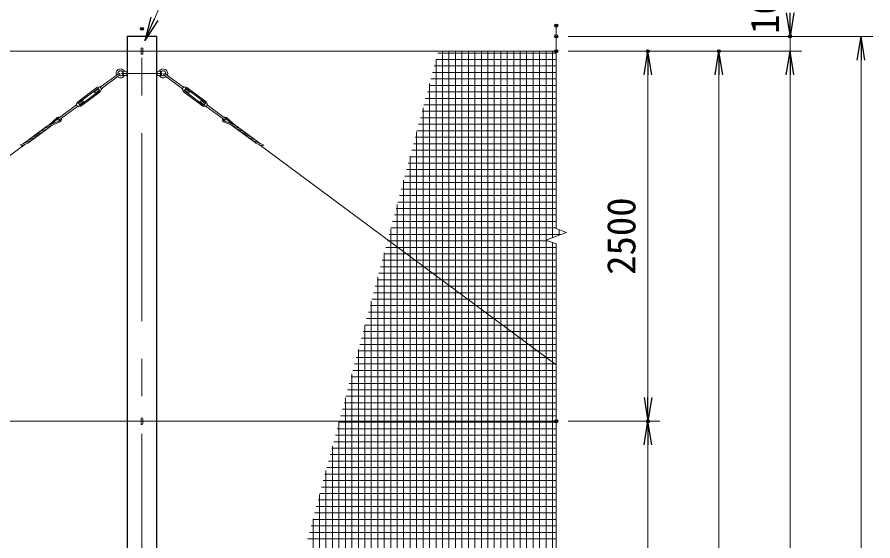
# Model space of a CAD drawing. Units: millimetres, scale not verified. Extents: x -16800 to 16800, y -11880 to 11880.
# Drawn here: x -2913 to 2870, y 3050 to 6588 of the extents above; entities that cross this region are included whole.
import ezdxf
from ezdxf.enums import TextEntityAlignment as Align

# ---------------------------------------------------------------- set-up
doc = ezdxf.new("R2010")
doc.units = ezdxf.units.MM
doc.header["$LTSCALE"] = 40
doc.header["$PDMODE"] = 32
doc.header["$PDSIZE"] = 20
doc.linetypes.add('USER1', pattern=[50.8, 31.75, -6.35, 6.35, -6.35])
for name, color, linetype, lineweight in [('0-1_D-STR1', 1, 'Continuous', 25), ('0-2_D-BMK', 2, 'USER1', 13), ('0-3_D-STR3', 3, 'Continuous', 13), ('0-4_D-STR-DIM', 7, 'Continuous', 13), ('0-5_D-STR-TXT', 7, 'Continuous', 13), ('0-7_D-STR2', 7, 'Continuous', 13)]:
    doc.layers.add(name, color=color, linetype=linetype, lineweight=lineweight)
doc.layers.add('0-8_0', color=7, linetype='Continuous')
doc.layers.add('0-9_Defpoints', color=8, linetype='Continuous')
doc.styles.add('ＭＳ ゴシック', font='')
doc.styles.get('ＭＳ ゴシック').set_extended_font_data('MS Gothic')

# ---------------------------------------------------------------- blocks, each defined once
blk = doc.blocks.new('_Open')
at = {"layer": '0-8_0'}
blk.add_line((-40, 6.67), (0, 0), dxfattribs=at)
blk.add_lwpolyline([(-40, -6.67), (0, 0), (-40, 0)], dxfattribs=at)

msp = doc.modelspace()

# ---------------------------------------------------------------- linework, layer by layer
at = {"layer": '0-1_D-STR1'}
msp.add_lwpolyline([(-1970.08, 6457.52), (-2170.08, 6457.52), (-2170.08, -3542.48), (-1970.08, -3542.48)], close=True, dxfattribs=at)
at = {"layer": '0-2_D-BMK'}
for p, q in [((-2070.08, -3593.48), (-2070.08, 6508.52)), ((-2207.58, 6207.52), (-1932.58, 6207.52))]:
    msp.add_line(p, q, dxfattribs=at)
at = {"layer": '0-3_D-STR3'}
for p, q in [((-2076.08, 6374.52), (-2076.08, 6340.52)), ((-2064.08, 6374.52), (-2064.08, 6340.52)), ((-11288.4, 6357.52), (729.92, 6357.52)), ((-2227.68, 6205.49), (-2351.36, 6113.74)), ((-2220.53, 6195.85), (-2344.21, 6104.1)), ((-2195.86, 6221.02), (-2199.3, 6215.52)), ((-2199.3, 6215.52), (-2199.3, 6199.52)), ((-2195.86, 6194.02), (-2199.3, 6199.52)), ((-2172.86, 6222.52), (-2195.86, 6221.02)), ((-2195.86, 6221.02), (-2195.86, 6207.52)), ((-2195.86, 6194.02), (-2195.86, 6207.52)), ((-2172.86, 6192.52), (-2195.86, 6194.02)), ((-2172.86, 6222.52), (-2172.86, 6192.52)), ((-2172.86, 6215.52), (-2170.08, 6215.52)), ((-2172.86, 6199.52), (-2170.08, 6199.52)), ((-1967.3, 6215.52), (-1970.08, 6215.52)), ((-1967.3, 6199.52), (-1970.08, 6199.52)), ((-1967.3, 6222.52), (-1944.3, 6221.02)), ((-1967.3, 6222.52), (-1967.3, 6192.52)), ((-1967.3, 6192.52), (-1944.3, 6194.02)), ((-1944.3, 6221.02), (-1944.3, 6207.52)), ((-1944.3, 6221.02), (-1940.86, 6215.52)), ((-1944.3, 6194.02), (-1944.3, 6207.52)), ((-1944.3, 6194.02), (-1940.86, 6199.52)), ((-1940.86, 6215.52), (-1940.86, 6199.52)), ((-1919.64, 6195.85), (-1795.95, 6104.1)), ((-1912.49, 6205.49), (-1788.81, 6113.74)), ((-2373.77, 6112.06), (-2503.88, 6015.55)), ((-2368.7, 6105.23), (-2498.81, 6008.72)), ((-2357.38, 6089.97), (-2487.49, 5993.46)), ((-2352.32, 6083.15), (-2482.43, 5986.63)), ((-2365.01, 6103.61), (-2391.52, 6083.95)), ((-2356.97, 6092.77), (-2365.91, 6104.82)), ((-2353.74, 6116.95), (-2361, 6113.65)), ((-2341.83, 6100.89), (-2353.74, 6116.95)), ((-2341.83, 6100.89), (-2347.09, 6094.9)), ((-1798.34, 6100.89), (-1786.42, 6116.95)), ((-1798.34, 6100.89), (-1793.07, 6094.9)), ((-1787.84, 6083.15), (-1657.73, 5986.63)), ((-1786.42, 6116.95), (-1779.16, 6113.65)), ((-1783.19, 6092.77), (-1774.26, 6104.82)), ((-1782.78, 6089.97), (-1652.67, 5993.46)), ((-1775.15, 6103.61), (-1748.65, 6083.95)), ((-1771.46, 6105.23), (-1641.35, 6008.72)), ((-1766.4, 6112.06), (-1636.29, 6015.55)), ((-2471.83, 6024.38), (-2498.34, 6004.72)), ((-2464.68, 6014.74), (-2491.19, 5995.08)), ((-2464.68, 6014.74), (-2471.83, 6024.38)), ((-1675.48, 6014.74), (-1668.33, 6024.38)), ((-1675.48, 6014.74), (-1648.98, 5995.08)), ((-1668.33, 6024.38), (-1641.83, 6004.72)), ((-2511.99, 5994.59), (-2635.67, 5902.84)), ((-2504.84, 5984.95), (-2628.53, 5893.2)), ((-2502.46, 5981.74), (-2495.2, 5985.04)), ((-2490.29, 5993.87), (-2499.23, 6005.92)), ((-1649.87, 5993.87), (-1640.93, 6005.92)), ((-1637.71, 5981.74), (-1644.97, 5985.04)), ((-1635.32, 5984.95), (-1511.64, 5893.2)), ((-1628.18, 5994.59), (-1504.49, 5902.84)), ((-2642.13, 5909.73), (-2701.67, 5855.18)), ((-2637.18, 5903.41), (-2679.93, 5864.25)), ((-1502.99, 5903.41), (-1460.23, 5864.25)), ((-1498.04, 5909.73), (-1438.49, 5855.18)), ((-2871.44, 5732.36), (-2714.2, 5849)), ((-2834.74, 5739.71), (-2676.75, 5856.91)), ((-2622.69, 5879.45), (-2734.57, 5832.79)), ((-2626.42, 5886.57), (-2707.88, 5852.59)), ((-1517.47, 5879.45), (-1405.59, 5832.79)), ((-1513.75, 5886.57), (-1432.29, 5852.59)), ((-1305.43, 5739.71), (-1463.42, 5856.91)), ((-1268.73, 5732.36), (-1425.96, 5849)), ((-2760.22, 5796.08), (-2814.66, 5773.37)), ((-2733.52, 5815.89), (-2787.97, 5793.18)), ((-2706.83, 5835.69), (-2761.27, 5812.98)), ((-1433.34, 5835.69), (-1378.9, 5812.98)), ((-1406.64, 5815.89), (-1352.2, 5793.18)), ((-1379.95, 5796.08), (-1325.5, 5773.37)), ((-11697.98, -826.98), (-2861.55, 5727.81)), ((-2813.61, 5756.48), (-2891.41, 5724.03)), ((-2840.31, 5736.67), (-2882.8, 5718.95)), ((-2786.92, 5776.28), (-2841.36, 5753.57)), ((-1353.25, 5776.28), (-1298.8, 5753.57)), ((-1326.55, 5756.48), (-1248.75, 5724.03)), ((-1299.86, 5736.67), (-1257.37, 5718.95)), ((729.92, 4237.9), (-1278.61, 5727.81)), ((-11288.4, 3857.52), (729.92, 3857.52)), ((-2076.08, 3874.52), (-2076.08, 3840.52)), ((-2064.08, 3874.52), (-2064.08, 3840.52))]:
    msp.add_line(p, q, dxfattribs=at)
for points in [[(-2357.86, 6093.98), (-2384.37, 6074.32), (-2391.52, 6083.95)], [(-1782.3, 6093.98), (-1755.8, 6074.32), (-1748.65, 6083.95)], [(-2502.46, 5981.74), (-2514.37, 5997.8), (-2509.1, 6003.79)], [(-1637.71, 5981.74), (-1625.79, 5997.8), (-1631.06, 6003.79)]]:
    msp.add_lwpolyline(points, dxfattribs=at)
for centre, radius, start, end in [((-2070.08, 6374.52), 6, 0, 180), ((-2070.08, 6340.52), 6, 180, 0), ((-2214.86, 6207.52), 30, 40.33299, 205.03079), ((-2214.86, 6207.52), 30, 228.10471, 319.66701), ((-2214.86, 6207.52), 17.5, 27.20289, 196.51671), ((-2224.1, 6200.67), 6, 306.56775, 126.56775), ((-2214.86, 6207.52), 17.5, 236.61879, 332.79711), ((-2181.32, 6236), 14, 220.33299, 273.7314), ((-2181.32, 6179.04), 14, 86.2686, 139.66701), ((-2181.32, 6179.04), 14, 86.2686, 139.66701), ((-1958.84, 6236), 14, 266.2686, 319.66701), ((-1958.84, 6179.04), 14, 40.33299, 93.7314), ((-1958.84, 6179.04), 14, 40.33299, 93.7314), ((-1925.3, 6207.52), 30, 334.96921, 139.66701), ((-1925.3, 6207.52), 30, 220.33299, 311.89529), ((-1925.3, 6207.52), 17.5, 343.48329, 152.79711), ((-1925.3, 6207.52), 17.5, 207.20289, 303.38121), ((-1916.06, 6200.67), 6, 53.43225, 233.43225), ((-2367.51, 6103.63), 10.5, 70.44886, 126.56775), ((-2367.51, 6103.63), 2, 36.56775, 126.56775), ((-2362.66, 6117.29), 4, 250.44886, 294.4685), ((-2358.58, 6091.58), 2, 306.56775, 36.56775), ((-2358.58, 6091.58), 10.5, 306.56775, 2.68663), ((-2344.09, 6092.26), 4, 138.667, 182.68663), ((-1796.07, 6092.26), 4, 357.31337, 41.333), ((-1781.59, 6091.58), 10.5, 177.31337, 233.43225), ((-1781.59, 6091.58), 2, 143.43225, 233.43225), ((-1777.5, 6117.29), 4, 245.5315, 289.55114), ((-1772.65, 6103.63), 10.5, 53.43225, 109.55114), ((-1772.65, 6103.63), 2, 53.43225, 143.43225), ((-2497.62, 6007.11), 10.5, 126.56775, 182.68663), ((-1642.54, 6007.11), 10.5, 357.31337, 53.43225), ((-2512.11, 6006.43), 4, 318.667, 2.68663), ((-2497.62, 6007.11), 2, 126.56775, 216.56775), ((-2493.54, 5981.4), 4, 70.44886, 114.4685), ((-2488.69, 5995.06), 10.5, 250.44886, 306.56775), ((-2488.69, 5995.06), 2, 216.56775, 306.56775), ((-1651.48, 5995.06), 10.5, 233.43225, 289.55114), ((-1651.48, 5995.06), 2, 233.43225, 323.43225), ((-1646.63, 5981.4), 4, 65.5315, 109.55114), ((-1642.54, 6007.11), 2, 323.43225, 53.43225), ((-1628.06, 6006.43), 4, 177.31337, 221.333), ((-2632.07, 5894.82), 18, 65.07831, 123.74278), ((-2632.1, 5898.02), 6, 126.56775, 306.56775), ((-2632.07, 5894.82), 10, 95.79209, 120.74231), ((-2632.07, 5894.82), 18, 301.39203, 24.93455), ((-1508.1, 5894.82), 18, 155.06545, 238.60797), ((-1508.1, 5894.82), 18, 56.25722, 114.92169), ((-1508.06, 5898.02), 6, 233.43225, 53.43225), ((-1508.1, 5894.82), 10, 59.25769, 84.20791), ((-2696.33, 5824.9), 30, 112.64139, 126.56775), ((-2632.07, 5894.82), 10, 304.37803, 16.64016), ((-1508.1, 5894.82), 10, 163.35984, 235.62197), ((-1443.84, 5824.9), 30, 53.43225, 67.35861), ((-2776.42, 5765.49), 30, 112.64139, 126.56775), ((-2749.72, 5785.29), 30, 112.64139, 126.56775), ((-2771.77, 5823.77), 30, 292.6413, 306.56775), ((-2723.02, 5805.1), 30, 112.64139, 126.56775), ((-2745.07, 5843.58), 30, 292.6413, 306.56775), ((-2718.37, 5863.38), 30, 292.6413, 306.56775), ((-1421.79, 5863.38), 30, 233.43225, 247.3587), ((-1395.09, 5843.58), 30, 233.43225, 247.3587), ((-1417.14, 5805.1), 30, 53.43225, 67.35861), ((-1368.4, 5823.77), 30, 233.43225, 247.3587), ((-1390.44, 5785.29), 30, 53.43225, 67.35861), ((-1363.75, 5765.49), 30, 53.43225, 67.35861), ((-2829.81, 5725.88), 30, 112.64139, 126.56775), ((-2851.86, 5764.36), 30, 292.6413, 306.56775), ((-2803.11, 5745.69), 30, 112.64139, 126.56775), ((-2825.16, 5784.17), 30, 292.6413, 306.56775), ((-2798.46, 5803.97), 30, 292.6413, 306.56775), ((-1341.7, 5803.97), 30, 233.43225, 247.3587), ((-1315, 5784.17), 30, 233.43225, 247.3587), ((-1337.05, 5745.69), 30, 53.43225, 67.35861), ((-1288.31, 5764.36), 30, 233.43225, 247.3587), ((-1310.35, 5725.88), 30, 53.43225, 67.35861), ((-2851.12, 5782.61), 71.11, 235.48187, 243.54602), ((-1289.05, 5782.61), 71.11, 296.45398, 304.51813), ((-2070.08, 3874.52), 6, 0, 180), ((-2070.08, 3840.52), 6, 180, 0)]:
    msp.add_arc(centre, radius, start, end, dxfattribs=at)
at = {"layer": '0-4_D-STR-DIM'}
for p, q in [((729.92, 5158.83), (729.92, 6529.93)), ((809.92, 6457.52), (2389.92, 6457.52)), ((809.92, 6457.52), (2869.92, 6457.52)), ((2309.92, 6357.52), (2309.92, 6457.52)), ((809.92, 6357.52), (1429.92, 6357.52)), ((809.92, 6357.52), (1909.92, 6357.52)), ((809.92, 6357.52), (2389.92, 6357.52)), ((809.92, 6357.52), (2389.92, 6357.52)), ((2789.92, 6297.52), (2789.92, -3382.48)), ((1349.92, 4017.52), (1349.92, 6197.52)), ((1829.92, -982.48), (1829.92, 6197.52)), ((2309.92, 6197.52), (2309.92, -2482.48)), ((2309.92, 6197.52), (2309.92, 6037.52)), ((800.4, 5133.17), (729.92, 5158.83)), ((659.44, 5081.87), (800.4, 5133.17)), ((729.92, 5056.22), (659.44, 5081.87)), ((729.92, 2658.83), (729.92, 5056.22)), ((809.92, 3857.52), (1429.92, 3857.52)), ((809.92, 3857.52), (1429.92, 3857.52)), ((1349.92, 1517.52), (1349.92, 3697.52))]:
    msp.add_line(p, q, dxfattribs=at)
at = {"layer": '0-5_D-STR-TXT'}
msp.add_lwpolyline([(508.78, 7079), (-1767, 7079), (-2048.94, 6431.05)], dxfattribs=at)
at = {"layer": '0-7_D-STR2'}
for p, q in [((-70.74, 6345), (729.92, 6345)), ((-38.6, -1142.48), (-38.6, 6357.52)), ((5.15, -1142.48), (5.15, 6357.52)), ((48.9, -1142.48), (48.9, 6357.52)), ((92.65, -1142.48), (92.65, 6357.52)), ((136.4, -1142.48), (136.4, 6357.52)), ((180.15, -1142.48), (180.15, 6357.52)), ((223.9, -1142.48), (223.9, 6357.52)), ((267.65, -1142.48), (267.65, 6357.52)), ((311.4, -1142.48), (311.4, 6357.52)), ((355.15, -1142.48), (355.15, 6357.52)), ((398.9, -1142.48), (398.9, 6357.52)), ((442.65, -1142.48), (442.65, 6357.52)), ((486.4, -1142.48), (486.4, 6357.52)), ((530.15, -1142.48), (530.15, 6357.52)), ((573.9, -1142.48), (573.9, 6357.52)), ((617.65, -1142.48), (617.65, 6357.52)), ((661.4, 5082.58), (661.4, 6357.52)), ((705.15, 5098.51), (705.15, 6357.52)), ((-94.18, 6257.5), (729.92, 6257.5)), ((-82.46, 6301.25), (729.92, 6301.25)), ((-82.35, -1142.48), (-82.35, 6301.64)), ((-105.91, 6213.75), (729.92, 6213.75)), ((-126.1, -1142.48), (-126.1, 6138.37)), ((-117.63, 6170), (729.92, 6170)), ((-141.07, 6082.5), (729.92, 6082.5)), ((-129.35, 6126.25), (729.92, 6126.25)), ((-152.8, 6038.75), (729.92, 6038.75)), ((-169.85, -1142.48), (-169.85, 5975.09)), ((-164.52, 5995), (729.92, 5995)), ((-187.96, 5907.5), (729.92, 5907.5)), ((-176.24, 5951.25), (729.92, 5951.25)), ((-199.69, 5863.75), (729.92, 5863.75)), ((-213.6, -1142.48), (-213.6, 5811.81)), ((-211.41, 5820), (729.92, 5820)), ((-234.86, 5732.5), (729.92, 5732.5)), ((-223.13, 5776.25), (729.92, 5776.25)), ((-246.58, 5688.75), (729.92, 5688.75)), ((-258.3, 5645), (729.92, 5645)), ((-257.35, -1142.48), (-257.35, 5648.54)), ((-281.75, 5557.5), (729.92, 5557.5)), ((-270.02, 5601.25), (729.92, 5601.25)), ((-293.47, 5513.75), (729.92, 5513.75)), ((-305.19, 5470), (729.92, 5470)), ((-301.1, -1142.48), (-301.1, 5485.26)), ((-328.64, 5382.5), (729.92, 5382.5)), ((-316.92, 5426.25), (729.92, 5426.25)), ((-344.85, -1142.48), (-344.85, 5321.98)), ((-340.36, 5338.75), (729.92, 5338.75)), ((-352.08, 5295), (729.92, 5295)), ((-375.53, 5207.5), (729.92, 5207.5)), ((-363.81, 5251.25), (729.92, 5251.25)), ((-388.6, -1142.48), (-388.6, 5158.7)), ((-387.25, 5163.75), (729.92, 5163.75)), ((748.9, 5114.43), (748.9, 5151.92)), ((-398.97, 5120), (764.2, 5120)), ((792.65, 5130.35), (792.65, 5135.99)), ((-422.42, 5032.5), (729.92, 5032.5)), ((-410.7, 5076.25), (674.88, 5076.25)), ((661.4, 2582.58), (661.4, 5081.16)), ((705.15, 2598.51), (705.15, 5065.24)), ((-434.14, 4988.75), (729.92, 4988.75)), ((-432.35, -1142.48), (-432.35, 4995.43)), ((-445.87, 4945), (729.92, 4945)), ((-457.59, 4901.25), (729.92, 4901.25)), ((-481.03, 4813.75), (729.92, 4813.75)), ((-476.1, -1142.48), (-476.1, 4832.15)), ((-469.31, 4857.5), (729.92, 4857.5)), ((-492.76, 4770), (729.92, 4770)), ((-504.48, 4726.25), (729.92, 4726.25)), ((-527.93, 4638.75), (729.92, 4638.75)), ((-519.85, -1142.48), (-519.85, 4668.87)), ((-516.2, 4682.5), (729.92, 4682.5)), ((-539.65, 4595), (729.92, 4595)), ((-551.37, 4551.25), (729.92, 4551.25)), ((-574.82, 4463.75), (729.92, 4463.75)), ((-563.6, -1142.48), (-563.6, 4505.59)), ((-563.09, 4507.5), (729.92, 4507.5)), ((-586.54, 4420), (729.92, 4420)), ((-607.35, -1142.48), (-607.35, 4342.32)), ((-598.26, 4376.25), (729.92, 4376.25)), ((-621.71, 4288.75), (729.92, 4288.75)), ((-609.98, 4332.5), (729.92, 4332.5)), ((-633.43, 4245), (729.92, 4245)), ((-651.1, -1142.48), (-651.1, 4179.04)), ((-645.15, 4201.25), (729.92, 4201.25)), ((-668.6, 4113.75), (729.92, 4113.75)), ((-656.88, 4157.5), (729.92, 4157.5)), ((-680.32, 4070), (729.92, 4070)), ((-694.85, -1142.48), (-694.85, 4015.76)), ((-692.04, 4026.25), (729.92, 4026.25)), ((-715.49, 3938.75), (729.92, 3938.75)), ((-703.77, 3982.5), (729.92, 3982.5)), ((-727.21, 3895), (729.92, 3895)), ((-738.94, 3851.25), (729.92, 3851.25)), ((-738.6, -1142.48), (-738.6, 3852.49)), ((-762.38, 3763.75), (729.92, 3763.75)), ((-750.66, 3807.5), (729.92, 3807.5)), ((-774.1, 3720), (729.92, 3720)), ((-785.83, 3676.25), (729.92, 3676.25)), ((-782.35, -1142.48), (-782.35, 3689.21)), ((-809.27, 3588.75), (729.92, 3588.75)), ((-797.55, 3632.5), (729.92, 3632.5)), ((-820.99, 3545), (729.92, 3545)), ((-832.72, 3501.25), (729.92, 3501.25)), ((-826.1, -1142.48), (-826.1, 3525.93)), ((-856.16, 3413.75), (729.92, 3413.75)), ((-844.44, 3457.5), (729.92, 3457.5)), ((-869.85, -1142.48), (-869.85, 3362.65)), ((-867.89, 3370), (729.92, 3370)), ((-879.61, 3326.25), (729.92, 3326.25)), ((-903.05, 3238.75), (729.92, 3238.75)), ((-891.33, 3282.5), (729.92, 3282.5)), ((-914.78, 3195), (729.92, 3195)), ((-913.6, -1142.48), (-913.6, 3199.38)), ((-926.5, 3151.25), (729.92, 3151.25)), ((-938.22, 3107.5), (729.92, 3107.5)), ((-949.95, 3063.75), (729.92, 3063.75))]:
    msp.add_line(p, q, dxfattribs=at)
at = {"layer": '0-9_Defpoints'}
for p in [(729.92, 6529.93), (-2070.08, 6508.52), (729.92, 6457.52), (2309.92, 6457.52), (729.92, 6357.52), (1349.92, 6357.52), (1829.92, 6357.52), (729.92, 3857.52), (1349.92, 3857.52)]:
    msp.add_point(p, dxfattribs=at)

# ---------------------------------------------------------------- block references
at = {"layer": '0-4_D-STR-DIM', "xscale": 4, "yscale": 4}
for p, rotation in [((2309.92, 6457.52), 270), ((2789.92, 6457.52), 90), ((1349.92, 6357.52), 90), ((1829.92, 6357.52), 90), ((2309.92, 6357.52), 90), ((2309.92, 6357.52), 90), ((1349.92, 3857.52), 270), ((1349.92, 3857.52), 90)]:
    msp.add_blockref('_Open', p, dxfattribs=dict(at, rotation=rotation))
at = {"layer": '0-5_D-STR-TXT', "xscale": 4, "yscale": 4, "rotation": 246.48485}
msp.add_blockref('_Open', (-2049.73, 6429.22), dxfattribs=at)

# ---------------------------------------------------------------- texts
at = {"layer": '0-4_D-STR-DIM', "style": 'ＭＳ ゴシック'}
for s, p in [('100', (2292.46, 6474.12)), ('2500', (1322.93, 4846.52))]:
    msp.add_text(s, height=192.4, rotation=90, dxfattribs=at).set_placement(p, align=Align.BOTTOM_LEFT)

doc.saveas('drawing.dxf')
